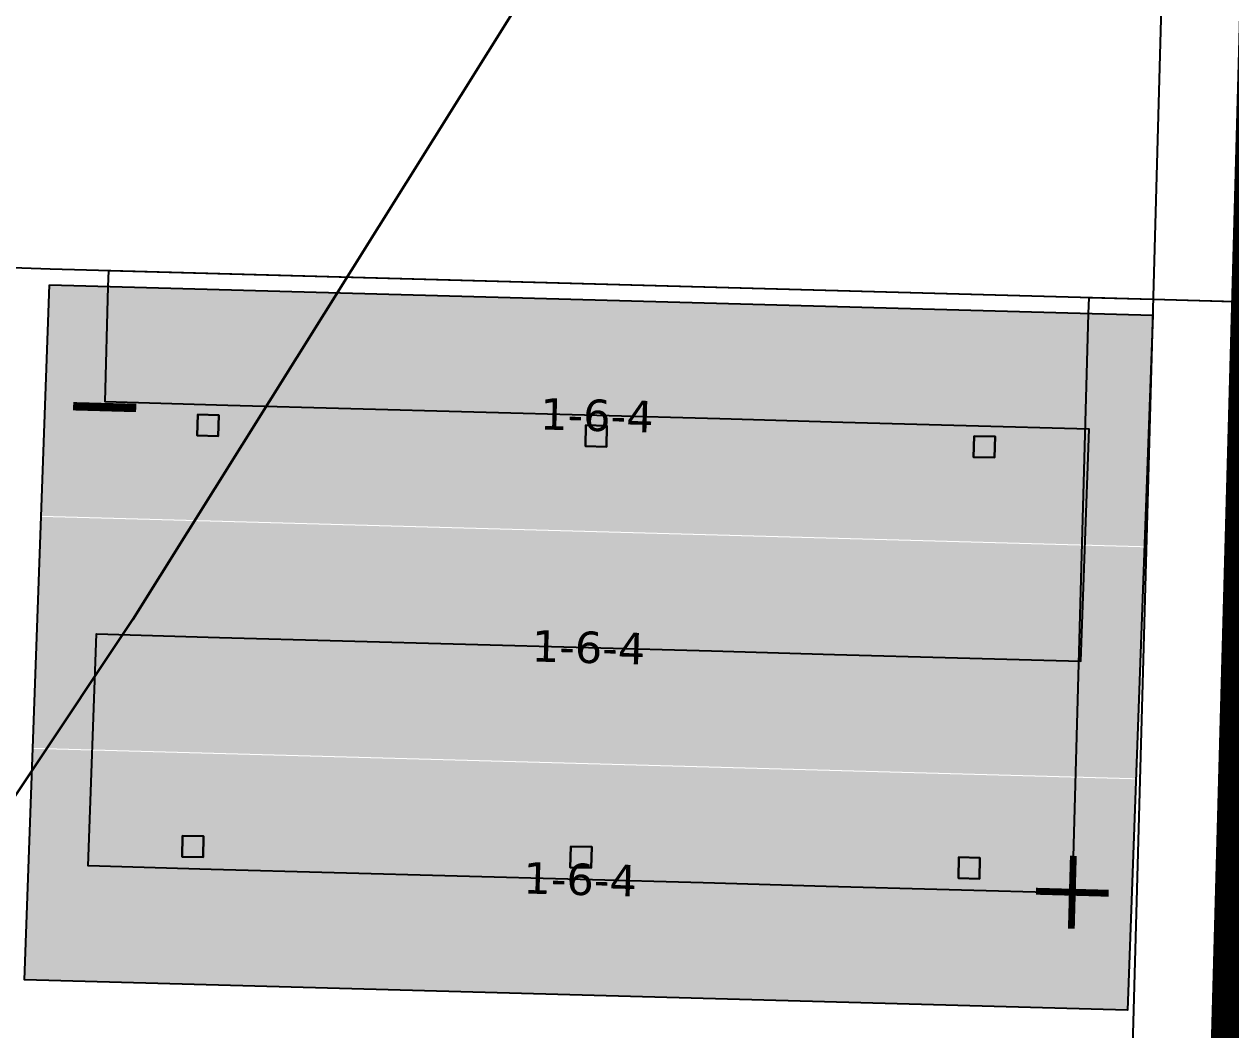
# Model space of a CAD drawing. Header units: metres. Extents: x 1477905 to 1478744, y 4202276 to 4202610.
# Drawn here: x 1478184.7 to 1478196.2, y 4202387.89 to 4202397.47 of the extents above; entities that cross this region are included whole.
import ezdxf

# ---------------------------------------------------------------- set-up
doc = ezdxf.new("R2010")
doc.units = ezdxf.units.M
doc.layers.add('Nouveau Terrain - CN - Courbes', color=22, linetype='Continuous', lineweight=0)
doc.layers.add('PVcase AlignmentLine', color=130, linetype='Continuous', plot=False)
for name, color, linetype in [('PVcase Device Coloring', 7, 'Continuous'), ('PVcase Polarity Symbols', 7, 'Continuous'), ('PVcase Poles', 7, 'Continuous'), ('PVcase PV Area', 30, 'Continuous'), ('PVcase PV Modules (full frames)', 142, 'Continuous'), ('PVcase PV Modules (optimised)', 142, 'Continuous'), ('PVcase String Cables', 150, 'Continuous'), ('PVcase Stringing Numbers', 7, 'Continuous'), ('PVcase Strings', 92, 'Continuous'), ('PVcase Trenches', 7, 'Continuous')]:
    doc.layers.add(name, color=color, linetype=linetype)
doc.styles.get("Standard").update_dxf_attribs({"font": 'verdana.ttf'})
doc.styles.add('UBS-Style de texte', font='verdana.ttf')

# ---------------------------------------------------------------- blocks, each defined once
blk = doc.blocks.new('3P9@15DEG F FX ID1 PVBlock')
at = {"layer": 'PVcase PV Modules (optimised)', "color": 0}
blk.add_polyline3d([(0, 0, 1.773945735132677), (10.51400162759372, -0.289989266967853, 1.773945735132681), (10.33147062642251, -6.907928142661405, 3.503197731902218e-15), (-0.1825310011712116, -6.617938875693552, 0)], close=True, dxfattribs=at)

msp = doc.modelspace()

# ---------------------------------------------------------------- hatches: boundary and pattern name
at = {"layer": 'PVcase Device Coloring', "true_color": 0x004f27, "transparency": 33554582}
for points in [[(1478184.945285252, 4202394.986949928), (1478184.8659158, 4202392.787923222), (1478195.374621824, 4202392.498080016), (1478195.453991276, 4202394.697106722)], [(1478184.865567383, 4202392.7782699), (1478184.786197931, 4202390.579243194), (1478195.294903955, 4202390.289399988), (1478195.374273407, 4202392.488426694)], [(1478184.785849514, 4202390.569589871), (1478184.706480062, 4202388.370563165), (1478195.215186086, 4202388.080719959), (1478195.294555538, 4202390.279746665)]]:
    msp.add_hatch(color=118, dxfattribs=at).paths.add_polyline_path(points, flags=0)

# ---------------------------------------------------------------- linework, layer by layer
at = {"layer": 'Nouveau Terrain - CN - Courbes', "linetype": 'Continuous', "lineweight": 35}
msp.add_polyline3d([(1478113.089955006, 4202394.656081598, 80), (1478114.871404841, 4202391.113305584, 80), (1478117.07712015, 4202386.019406037, 80), (1478118.708038083, 4202383.220201635, 80), (1478120.217768105, 4202381.848457693, 80), (1478124.936661209, 4202379.170864936, 80), (1478128.488667265, 4202376.942604651, 80), (1478146.541307, 4202371.499062004, 80), (1478150.382752854, 4202370.897508643, 80), (1478154.257961137, 4202370.857641023, 80), (1478158.166931851, 4202371.379459148, 80), (1478163.243427384, 4202372.797806688, 80), (1478167.362408115, 4202374.391370058, 80), (1478170.702755752, 4202376.232581834, 80), (1478177.097571448, 4202380.604753485, 80), (1478179.79088818, 4202382.881526322, 80), (1478185.739123599, 4202391.800957453, 80), (1478190.94616352, 4202400.117063072, 80), (1478192.88895124, 4202402.352852366, 80), (1478208.666926566, 4202422.322712625, 80)], dxfattribs=at)
at = {"layer": 'PVcase AlignmentLine'}
msp.add_lwpolyline([(1478196.779234952, 4202442.745830558), (1478193.703769114, 4202331.24014277)], dxfattribs=at)
at = {"layer": 'PVcase Poles'}
for points in [[(1478186.352441733, 4202393.551607914, 79.00763719054244), (1478186.357955885, 4202393.751531886, 79.00763719054244), (1478186.357955885, 4202393.751531886, 82.37178548417583), (1478186.352441733, 4202393.551607914, 82.31816864019602), (1478186.352441733, 4202393.551607914, 79.00763719054244), (1478186.552365703, 4202393.546093762, 79.00763719054244), (1478186.552365703, 4202393.546093762, 82.31181850706926), (1478186.352441733, 4202393.551607914, 82.31816864019602), (1478186.552365703, 4202393.546093762, 82.31181850706926), (1478186.557879856, 4202393.746017734, 82.36543535104907), (1478186.557879856, 4202393.746017734, 79.00763719054244), (1478186.552365703, 4202393.546093762, 79.00763719054244), (1478186.557879856, 4202393.746017734, 79.00763719054244), (1478186.357955885, 4202393.751531886, 79.00763719054244), (1478186.557879856, 4202393.746017734, 79.00763719054244), (1478186.557879856, 4202393.746017734, 82.36543535104907), (1478186.357955885, 4202393.751531886, 82.37178548417583)], [(1478190.050171433, 4202393.449619921, 78.89707867394203), (1478190.055685586, 4202393.649543893, 78.89707867394203), (1478190.055685586, 4202393.649543893, 82.25433545706649), (1478190.050171433, 4202393.449619921, 82.20071861308666), (1478190.050171433, 4202393.449619921, 78.89707867394203), (1478190.250095404, 4202393.444105769, 78.89707867394203), (1478190.250095404, 4202393.444105769, 82.1943684799599), (1478190.050171433, 4202393.449619921, 82.20071861308666), (1478190.250095404, 4202393.444105769, 82.1943684799599), (1478190.255609557, 4202393.64402974, 82.24798532393973), (1478190.255609557, 4202393.64402974, 78.89707867394203), (1478190.250095404, 4202393.444105769, 78.89707867394203), (1478190.255609557, 4202393.64402974, 78.89707867394203), (1478190.055685586, 4202393.649543893, 78.89707867394203), (1478190.255609557, 4202393.64402974, 78.89707867394203), (1478190.255609557, 4202393.64402974, 82.24798532393973), (1478190.055685586, 4202393.649543893, 82.25433545706649)], [(1478193.747901134, 4202393.347631928, 78.78200689218015), (1478193.753415287, 4202393.547555899, 78.78200689218015), (1478193.753415287, 4202393.547555899, 82.1368854299628), (1478193.747901134, 4202393.347631928, 82.08326858598299), (1478193.747901134, 4202393.347631928, 78.78200689218015), (1478193.947825105, 4202393.342117775, 78.78200689218015), (1478193.947825105, 4202393.342117775, 82.07691845285623), (1478193.747901134, 4202393.347631928, 82.08326858598299), (1478193.947825105, 4202393.342117775, 82.07691845285623), (1478193.953339257, 4202393.542041747, 82.13053529683604), (1478193.953339257, 4202393.542041747, 78.78200689218015), (1478193.947825105, 4202393.342117775, 78.78200689218015), (1478193.953339257, 4202393.542041747, 78.78200689218015), (1478193.753415287, 4202393.547555899, 78.78200689218015), (1478193.953339257, 4202393.542041747, 78.78200689218015), (1478193.953339257, 4202393.542041747, 82.13053529683604), (1478193.753415287, 4202393.547555899, 82.1368854299628)], [(1478186.207761718, 4202389.543073025, 78.93686594471531), (1478186.21327587, 4202389.742996996, 78.93686594471531), (1478186.21327587, 4202389.742996996, 81.29758259136725), (1478186.207761718, 4202389.543073025, 81.24396574738742), (1478186.207761718, 4202389.543073025, 78.93686594471531), (1478186.407685689, 4202389.537558872, 78.93686594471531), (1478186.407685689, 4202389.537558872, 81.23761561426066), (1478186.207761718, 4202389.543073025, 81.24396574738742), (1478186.407685689, 4202389.537558872, 81.23761561426066), (1478186.413199841, 4202389.737482844, 81.29123245824047), (1478186.413199841, 4202389.737482844, 78.93686594471531), (1478186.407685689, 4202389.537558872, 78.93686594471531), (1478186.413199841, 4202389.737482844, 78.93686594471531), (1478186.21327587, 4202389.742996996, 78.93686594471531), (1478186.413199841, 4202389.737482844, 78.93686594471531), (1478186.413199841, 4202389.737482844, 81.29123245824047), (1478186.21327587, 4202389.742996996, 81.29758259136725)], [(1478189.905491419, 4202389.441085031, 78.8201453039018), (1478189.911005571, 4202389.641009003, 78.8201453039018), (1478189.911005571, 4202389.641009003, 81.18013256425789), (1478189.905491419, 4202389.441085031, 81.12651572027808), (1478189.905491419, 4202389.441085031, 78.8201453039018), (1478190.10541539, 4202389.435570879, 78.8201453039018), (1478190.10541539, 4202389.435570879, 81.12016558715132), (1478189.905491419, 4202389.441085031, 81.12651572027808), (1478190.10541539, 4202389.435570879, 81.12016558715132), (1478190.110929542, 4202389.635494851, 81.17378243113113), (1478190.110929542, 4202389.635494851, 78.8201453039018), (1478190.10541539, 4202389.435570879, 78.8201453039018), (1478190.110929542, 4202389.635494851, 78.8201453039018), (1478189.911005571, 4202389.641009003, 78.8201453039018), (1478190.110929542, 4202389.635494851, 78.8201453039018), (1478190.110929542, 4202389.635494851, 81.17378243113113), (1478189.911005571, 4202389.641009003, 81.18013256425789)], [(1478193.60322112, 4202389.339097039, 78.70509991032088), (1478193.608735272, 4202389.539021011, 78.70509991032088), (1478193.608735272, 4202389.539021011, 81.06268253740461), (1478193.60322112, 4202389.339097039, 81.0090656934248), (1478193.60322112, 4202389.339097039, 78.70509991032088), (1478193.80314509, 4202389.333582886, 78.70509991032088), (1478193.80314509, 4202389.333582886, 81.00271556029803), (1478193.60322112, 4202389.339097039, 81.0090656934248), (1478193.80314509, 4202389.333582886, 81.00271556029803), (1478193.808659243, 4202389.533506858, 81.05633240427785), (1478193.808659243, 4202389.533506858, 78.70509991032088), (1478193.80314509, 4202389.333582886, 78.70509991032088), (1478193.808659243, 4202389.533506858, 78.70509991032088), (1478193.608735272, 4202389.539021011, 78.70509991032088), (1478193.808659243, 4202389.533506858, 78.70509991032088), (1478193.808659243, 4202389.533506858, 81.05633240427785), (1478193.608735272, 4202389.539021011, 81.06268253740461)]]:
    msp.add_polyline3d(points, dxfattribs=at)
at = {"layer": 'PVcase PV Area', "color": 92, "lineweight": 0, "ltscale": 0.3}
msp.add_lwpolyline([(1478081.195897831, 4202309.408074516, -0.05134033259658074), (1478078.780944264, 4202309.865308243), (1478063.362561366, 4202314.461482239, 0.05805379121474256), (1478060.627146449, 4202314.941552777, 0.01764863790454796), (1478045.521908471, 4202315.280897629), (1477980.304835158, 4202315.382556441), (1477969.227141967, 4202315.399824084, -0.5981483022966041), (1477963.409771807, 4202326.276816209), (1477966.523975583, 4202330.958387922), (1477988.681383842, 4202364.267542757), (1478000.256834568, 4202382.239012351), (1478010.317299969, 4202397.723511036), (1478024.479096755, 4202416.97208983), (1478037.541256056, 4202436.830169353), (1478046.880113991, 4202449.340671219), (1478048.925549185, 4202451.178073373), (1478191.473299444, 4202447.246428729, 0.1064139140517762), (1478196.779234951, 4202442.745830558), (1478193.703769114, 4202331.24014277), (1478155.058289575, 4202322.182856176, 0.2166355322477609), (1478133.90654308, 4202308.191252904, -0.2264994037307809), (1478128.45885733, 4202305.403806316), (1478120.587080255, 4202306.0704303)], format="xyb", close=True, dxfattribs=at)
at = {"layer": 'PVcase String Cables'}
for points in [[(1478195.321906073, 4202415.617837013, 82.8334404731007), (1478196.031156471, 4202415.598274995, 82.82135230132256), (1478196.031156471, 4202415.598274995, 79.2095591143313), (1478196.920858159, 4202415.573735903, 79.2), (1478196.839460562, 4202412.609262356, 79.2), (1478196.758062965, 4202409.644788809, 79.19999999999999), (1478196.676665368, 4202406.680315262, 79.18995935706012), (1478196.595267771, 4202403.715841715, 79.12778018745232), (1478196.513870174, 4202400.751368168, 79.06387983005455), (1478196.432472577, 4202397.786894621, 78.99806515118361), (1478196.351074979, 4202394.822421074, 78.9367963726739), (1478195.459401897, 4202394.847014529, 78.96292295827881), (1478195.459401897, 4202394.847014529, 82.40454656742232), (1478184.950695873, 4202395.136857736, 82.7383318643755), (1478184.682069472, 4202395.144266787, 82.7475016227976), (1478163.61991048, 4202395.725187377, 83.19873862015675), (1478163.330271285, 4202395.733175987, 83.20443649183466), (1478142.263285487, 4202396.314229707, 83.19390223641838), (1478141.987651624, 4202396.321832033, 83.19058875002122), (1478121.511965347, 4202396.886576975, 82.88971061268275), (1478121.507829733, 4202396.736634006, 82.88970194164665), (1478121.355631795, 4202391.218466414, 81.41039153570513)], [(1478195.321906073, 4202415.617837013, 82.8334404731007), (1478196.031156471, 4202415.598274995, 82.82135230132256), (1478196.031156471, 4202415.598274995, 79.2095591143313), (1478196.920858159, 4202415.573735903, 79.2), (1478196.839460562, 4202412.609262357, 79.20000000000002), (1478196.758062965, 4202409.644788809, 79.19999999999999), (1478196.676665368, 4202406.680315263, 79.18995935708016), (1478196.595267771, 4202403.715841715, 79.12778018745232), (1478196.513870174, 4202400.751368169, 79.06387983007805), (1478196.432472577, 4202397.786894621, 78.99806515118361), (1478196.351074979, 4202394.822421075, 78.93679637269388), (1478195.459401897, 4202394.84701453, 78.9629229582988), (1478195.459401897, 4202394.84701453, 82.40454656742338), (1478184.950695873, 4202395.136857738, 82.73833186437763), (1478184.682069472, 4202395.144266788, 82.74750162279825), (1478163.61991048, 4202395.725187381, 83.19873862015442), (1478163.330271285, 4202395.73317599, 83.20443649183461), (1478142.263285487, 4202396.314229712, 83.19390223641831), (1478141.987651624, 4202396.321832038, 83.19058875002302), (1478135.563708402, 4202396.499012397, 83.09619269194285), (1478135.559572788, 4202396.349069422, 83.09618402090868), (1478135.529239726, 4202395.249298138, 82.80135732739441)], [(1478195.321906073, 4202415.617837013, 82.8334404731007), (1478196.031156471, 4202415.598274995, 82.82135230132256), (1478196.031156471, 4202415.598274995, 79.2095591143313), (1478196.920858159, 4202415.573735903, 79.2), (1478196.839460562, 4202412.609262356, 79.2), (1478196.758062965, 4202409.644788809, 79.19999999999999), (1478196.676665368, 4202406.680315262, 79.18995935706012), (1478196.595267771, 4202403.715841715, 79.12778018745232), (1478196.513870174, 4202400.751368168, 79.06387983005455), (1478196.432472577, 4202397.786894621, 78.99806515118361), (1478196.351074979, 4202394.822421074, 78.9367963726739), (1478195.459401897, 4202394.847014529, 78.96292295827881), (1478195.459401897, 4202394.847014529, 82.40454656742232), (1478184.950695873, 4202395.136857737, 82.73833186437656), (1478184.682069472, 4202395.144266788, 82.74750162279825), (1478163.61991048, 4202395.725187381, 83.1987386201594), (1478163.330271285, 4202395.73317599, 83.20443649183461), (1478142.263285487, 4202396.314229712, 83.19390223641831), (1478141.987651624, 4202396.321832038, 83.19058875002302), (1478136.744830169, 4202396.466435587, 83.11354857991444), (1478136.740694555, 4202396.316492612, 83.11353990888061), (1478136.649429055, 4202393.007523173, 82.22647135915784)], [(1478195.321906073, 4202415.617837013, 82.8334404731007), (1478196.031156471, 4202415.598274995, 82.82135230132256), (1478196.031156471, 4202415.598274995, 79.2095591143313), (1478196.920858159, 4202415.573735903, 79.2), (1478196.839460562, 4202412.609262357, 79.20000000000002), (1478196.758062965, 4202409.644788809, 79.19999999999999), (1478196.676665368, 4202406.680315263, 79.18995935708016), (1478196.595267771, 4202403.715841715, 79.12778018744592), (1478196.513870174, 4202400.751368169, 79.0638798300722), (1478196.432472577, 4202397.786894621, 78.99806515117693), (1478196.35107498, 4202394.822421075, 78.93679637268718), (1478195.459401897, 4202394.84701453, 78.9629229582988), (1478195.459401897, 4202394.84701453, 82.40454656742338), (1478184.950695873, 4202395.136857738, 82.73833186437763), (1478184.682069473, 4202395.144266789, 82.74750162279393), (1478163.61991048, 4202395.725187381, 83.19873862015442), (1478163.330271285, 4202395.733175991, 83.2044364918346), (1478142.263285487, 4202396.314229713, 83.1939022364183), (1478141.987651624, 4202396.321832038, 83.1905887500227), (1478136.736136016, 4202396.466675383, 83.11342082445451), (1478136.732000401, 4202396.316732408, 83.11341215342067), (1478136.701667339, 4202395.216961123, 82.81858545990983)], [(1478195.321906073, 4202415.617837013, 82.8334404731007), (1478196.031156471, 4202415.598274995, 82.82135230132256), (1478196.031156471, 4202415.598274995, 79.2095591143313), (1478196.920858159, 4202415.573735903, 79.2), (1478196.839460562, 4202412.609262356, 79.2), (1478196.758062965, 4202409.644788809, 79.19999999999999), (1478196.676665368, 4202406.680315262, 79.18995935706012), (1478196.595267771, 4202403.715841715, 79.12778018744592), (1478196.513870174, 4202400.751368168, 79.0638798300487), (1478196.432472577, 4202397.786894621, 78.99806515117693), (1478196.35107498, 4202394.822421074, 78.9367963726672), (1478195.459401897, 4202394.847014529, 78.96292295827881), (1478195.459401897, 4202394.847014529, 82.40454656742232), (1478184.950695873, 4202395.136857737, 82.73833186437656), (1478184.682069472, 4202395.144266788, 82.74750162279825), (1478163.61991048, 4202395.725187381, 83.19873862015442), (1478163.330271285, 4202395.733175991, 83.2044364918346), (1478142.263285487, 4202396.314229713, 83.1939022364183), (1478141.987651624, 4202396.321832038, 83.1905887500227), (1478137.917257783, 4202396.434098573, 83.13077671243978), (1478137.913122169, 4202396.284155597, 83.13076804140627), (1478137.821856668, 4202392.975186159, 82.24369949167325)], [(1478195.321906073, 4202415.617837013, 82.8334404731007), (1478196.031156471, 4202415.598274995, 82.82135230132256), (1478196.031156471, 4202415.598274995, 79.2095591143313), (1478196.920858159, 4202415.573735903, 79.2), (1478196.839460562, 4202412.609262357, 79.20000000000002), (1478196.758062965, 4202409.644788809, 79.19999999999999), (1478196.676665368, 4202406.680315263, 79.18995935708016), (1478196.595267771, 4202403.715841715, 79.12778018745232), (1478196.513870174, 4202400.751368169, 79.06387983007805), (1478196.432472577, 4202397.786894621, 78.99806515118361), (1478196.351074979, 4202394.822421075, 78.93679637269388), (1478195.459401897, 4202394.84701453, 78.9629229582988), (1478195.459401897, 4202394.84701453, 82.40454656742338), (1478184.950695873, 4202395.136857737, 82.73833186437656), (1478184.682069472, 4202395.144266788, 82.74750162279825), (1478163.61991048, 4202395.725187378, 83.19873862015741), (1478163.330271285, 4202395.733175988, 83.20443649183464), (1478152.211260563, 4202396.039852159, 83.19887658402243), (1478152.207124949, 4202395.889909186, 83.19887657398051), (1478152.054927011, 4202390.371741593, 81.71972554630504)], [(1478194.468032005, 4202384.649969595, 82.21840412858013), (1478195.177436836, 4202384.630403308, 82.19902144339804), (1478195.177436836, 4202384.630403308, 78.75562427276317), (1478196.270473313, 4202384.600255973, 78.72432380726131), (1478196.340604722, 4202387.15441871, 78.7782600811601), (1478196.410736132, 4202389.708581448, 78.82981128767032), (1478196.480867542, 4202392.262744185, 78.87826448598356), (1478196.550998952, 4202394.816906922, 78.93093847375697), (1478195.459401897, 4202394.847014529, 78.96292295827881), (1478195.459401897, 4202394.847014529, 82.40454656742232), (1478184.950695873, 4202395.136857736, 82.7383318643755), (1478184.682069472, 4202395.144266787, 82.7475016227976), (1478163.61991048, 4202395.725187378, 83.19873862015741), (1478163.330271285, 4202395.733175988, 83.20443649183464), (1478153.383814506, 4202396.00751166, 83.19946290343415), (1478153.379678892, 4202395.857568687, 83.19946289339227), (1478153.227480953, 4202390.339401093, 81.72031186550879)], [(1478194.468032005, 4202384.649969595, 82.21840412858013), (1478195.177436836, 4202384.630403308, 82.19902144339804), (1478195.177436836, 4202384.630403308, 78.75562427276317), (1478196.270473313, 4202384.600255973, 78.72432380726131), (1478196.340604722, 4202387.15441871, 78.7782600811601), (1478196.410736132, 4202389.708581447, 78.8298112876563), (1478196.480867542, 4202392.262744184, 78.87826448597279), (1478196.550998952, 4202394.816906921, 78.9309384737437), (1478195.459401897, 4202394.847014528, 78.96292295825884), (1478195.459401897, 4202394.847014528, 82.40454656742125), (1478184.950695873, 4202395.136857734, 82.73833186437336), (1478184.682069472, 4202395.144266785, 82.74750162279626), (1478167.696251189, 4202395.612756819, 83.11140684459319), (1478167.692115575, 4202395.462813849, 83.1113884149273), (1478167.661782513, 4202394.363042565, 82.81652592776472)], [(1478194.468032005, 4202384.649969595, 82.21840412858013), (1478195.177436836, 4202384.630403308, 82.19902144339804), (1478195.177436836, 4202384.630403308, 78.75562427276317), (1478196.270473313, 4202384.600255973, 78.72432380726131), (1478196.340604722, 4202387.15441871, 78.7782600811601), (1478196.410736132, 4202389.708581448, 78.82981128767709), (1478196.480867542, 4202392.262744185, 78.87826448599073), (1478196.550998952, 4202394.816906922, 78.93093847376367), (1478195.459401897, 4202394.847014529, 78.96292295827881), (1478195.459401897, 4202394.847014529, 82.40454656742232), (1478184.950695873, 4202395.136857735, 82.73833186437443), (1478184.682069472, 4202395.144266786, 82.74750162279693), (1478168.855862172, 4202395.580773303, 83.08656326715501), (1478168.851726558, 4202395.430830332, 83.08654483748846), (1478168.760461058, 4202392.121860894, 82.19936859181114)], [(1478194.468032005, 4202384.649969595, 82.21840412858013), (1478195.177436836, 4202384.630403308, 82.19902144339804), (1478195.177436836, 4202384.630403308, 78.75562427276317), (1478196.270473313, 4202384.600255973, 78.72432380726131), (1478196.340604722, 4202387.15441871, 78.7782600811601), (1478196.410736132, 4202389.708581448, 78.82981128767032), (1478196.480867542, 4202392.262744185, 78.87826448598356), (1478196.550998952, 4202394.816906922, 78.93093847375697), (1478195.459401897, 4202394.847014529, 78.96292295827881), (1478195.459401897, 4202394.847014529, 82.40454656742232), (1478184.950695873, 4202395.136857735, 82.73833186437443), (1478184.682069472, 4202395.144266785, 82.74750162279626), (1478168.868536479, 4202395.580423729, 83.08629173200757), (1478168.864400865, 4202395.43048076, 83.08627330234168), (1478168.834067803, 4202394.330709475, 82.79141081492263)], [(1478194.468032005, 4202384.649969595, 82.21840412858013), (1478195.177436836, 4202384.630403308, 82.19902144339804), (1478195.177436836, 4202384.630403308, 78.75562427276317), (1478196.270473313, 4202384.600255973, 78.72432380726131), (1478196.340604722, 4202387.15441871, 78.7782600811601), (1478196.410736132, 4202389.708581448, 78.82981128767032), (1478196.480867542, 4202392.262744185, 78.87826448598356), (1478196.550998952, 4202394.816906922, 78.93093847375697), (1478195.459401897, 4202394.847014529, 78.96292295827881), (1478195.459401897, 4202394.847014529, 82.40454656742232), (1478184.950695873, 4202395.136857735, 82.73833186437443), (1478184.682069472, 4202395.144266786, 82.74750162279693), (1478170.028147463, 4202395.548440214, 83.06144815454945), (1478170.024011849, 4202395.398497243, 83.0614297248829), (1478169.932746348, 4202392.089527805, 82.17425347921555)], [(1478194.468032005, 4202384.649969595, 82.21840412858013), (1478195.177436836, 4202384.630403308, 82.19902144339804), (1478195.177436836, 4202384.630403308, 78.75562427276317), (1478196.270473313, 4202384.600255973, 78.72432380726131), (1478196.340604722, 4202387.15441871, 78.7782600811601), (1478196.410736132, 4202389.708581447, 78.8298112876563), (1478196.480867542, 4202392.262744184, 78.87826448597279), (1478196.550998952, 4202394.816906921, 78.9309384737437), (1478195.459401897, 4202394.847014528, 78.96292295825884), (1478195.459401897, 4202394.847014528, 82.40454656742125), (1478184.950695873, 4202395.13685774, 82.73833186437237), (1478184.682069473, 4202395.144266791, 82.74750162279527), (1478184.082896641, 4202395.160792724, 82.76033833859812), (1478184.078761027, 4202395.010849747, 82.76031990893189), (1478183.926563089, 4202389.492682155, 81.28082990519793)], [(1478194.468032005, 4202384.649969595, 82.21840412858013), (1478195.177436836, 4202384.630403308, 82.19902144339804), (1478195.177436836, 4202384.630403308, 78.75562427276317), (1478196.270473313, 4202384.600255973, 78.72432380726131), (1478196.340604722, 4202387.15441871, 78.7782600811601), (1478196.410736132, 4202389.708581448, 78.82981128767709), (1478196.480867542, 4202392.262744185, 78.87826448599073), (1478196.550998952, 4202394.816906922, 78.93093847376367), (1478195.459401897, 4202394.847014529, 78.96292295827881), (1478195.459401897, 4202394.847014529, 82.40454656742232), (1478185.506568186, 4202395.121526085, 82.72067583662903), (1478185.502432572, 4202394.971583111, 82.72063533890824), (1478185.47209951, 4202393.871811828, 82.42569189193988)], [(1478194.468032005, 4202384.649969595, 82.21840412858013), (1478195.177436836, 4202384.630403308, 82.19902144339804), (1478195.177436836, 4202384.630403308, 78.75562427276317), (1478196.270473313, 4202384.600255973, 78.72432380726131), (1478196.340604722, 4202387.15441871, 78.7782600811601), (1478196.410736132, 4202389.708581447, 78.8298112876563), (1478196.480867542, 4202392.262744184, 78.87826448597279), (1478196.550998952, 4202394.816906921, 78.9309384737437), (1478195.459401897, 4202394.847014531, 78.96292295833877), (1478195.459401897, 4202394.847014531, 82.40454656742553), (1478194.84470538, 4202394.863968629, 82.4240710130527), (1478194.840569766, 4202394.714025651, 82.42403051533397), (1478194.688371828, 4202389.195858059, 80.94413429080666)]]:
    msp.add_polyline3d(points, dxfattribs=at)
at = {"layer": 'PVcase Strings'}
msp.add_lwpolyline([(1478194.688371828, 4202389.195858059), (1478193.516408321, 4202389.228182273), (1478192.344444814, 4202389.260506487), (1478191.172481307, 4202389.292830701), (1478190.0005178, 4202389.325154915), (1478188.828554293, 4202389.357479129), (1478187.656590786, 4202389.389803343), (1478186.484627279, 4202389.422127557), (1478185.312663772, 4202389.454451771), (1478185.392381641, 4202391.6631318), (1478186.564345148, 4202391.630807586), (1478187.736308655, 4202391.598483372), (1478188.908272162, 4202391.566159158), (1478190.080235669, 4202391.533834944), (1478191.252199176, 4202391.50151073), (1478192.424162683, 4202391.469186516), (1478193.596126189, 4202391.436862302), (1478194.768089697, 4202391.404538088), (1478194.847807565, 4202393.613218117), (1478193.675844058, 4202393.64554233), (1478192.503880552, 4202393.677866544), (1478191.331917045, 4202393.710190758), (1478190.159953538, 4202393.742514972), (1478188.987990031, 4202393.774839186), (1478187.816026524, 4202393.8071634), (1478186.644063017, 4202393.839487614), (1478185.47209951, 4202393.871811828)], dxfattribs=at)
at = {"layer": 'PVcase Trenches', "color": 1, "linetype": 'Continuous', "const_width": 0.5}
msp.add_lwpolyline([(1478194.958794975, 4202340.47270462), (1478194.958794975, 4202340.472704619), (1478197.769346567, 4202442.832063333), (1478191.437312, 4202448.304384103)], dxfattribs=at)

# ---------------------------------------------------------------- block references
at = {"layer": 'PVcase PV Modules (full frames)', "extrusion": (0.03172260980318811, -0.0008749491096701607, 0.9994963284031263), "rotation": 271.5798884593579}
msp.add_blockref('3P9@15DEG F FX ID1 PVBlock', (4241552.148821966, -1361071.285322038, 43295.92519709832), dxfattribs=at)

# ---------------------------------------------------------------- texts
at = {"layer": 'PVcase Polarity Symbols', "color": 7, "insert": (1478185.47209951, 4202393.871811828), "char_height": 0.7000000000000001, "attachment_point": 5, "rotation": 358.42011154064215}
msp.add_mtext('−', dxfattribs=at)
at = {"layer": 'PVcase Polarity Symbols', "color": 1, "insert": (1478194.688371828, 4202389.195858059), "char_height": 0.7000000000000001, "attachment_point": 5, "rotation": 358.42011154064215}
msp.add_mtext('＋', dxfattribs=at)
at = {"layer": 'PVcase Stringing Numbers', "color": 18, "true_color": 0x000000, "char_height": 0.3, "attachment_point": 5, "rotation": 358.42011154064215, "style": 'UBS-Style de texte', "bg_fill": 1, "box_fill_scale": 1.5, "bg_fill_color": 7, "bg_fill_true_color": 16777215, "bg_fill_transparency": 0}
for insert in [(1478190.159953538, 4202393.742514972), (1478190.080235669, 4202391.533834944), (1478190.0005178, 4202389.325154915)]:
    msp.add_mtext('1-6-4', dxfattribs=dict(at, insert=insert))

doc.saveas('drawing.dxf')
